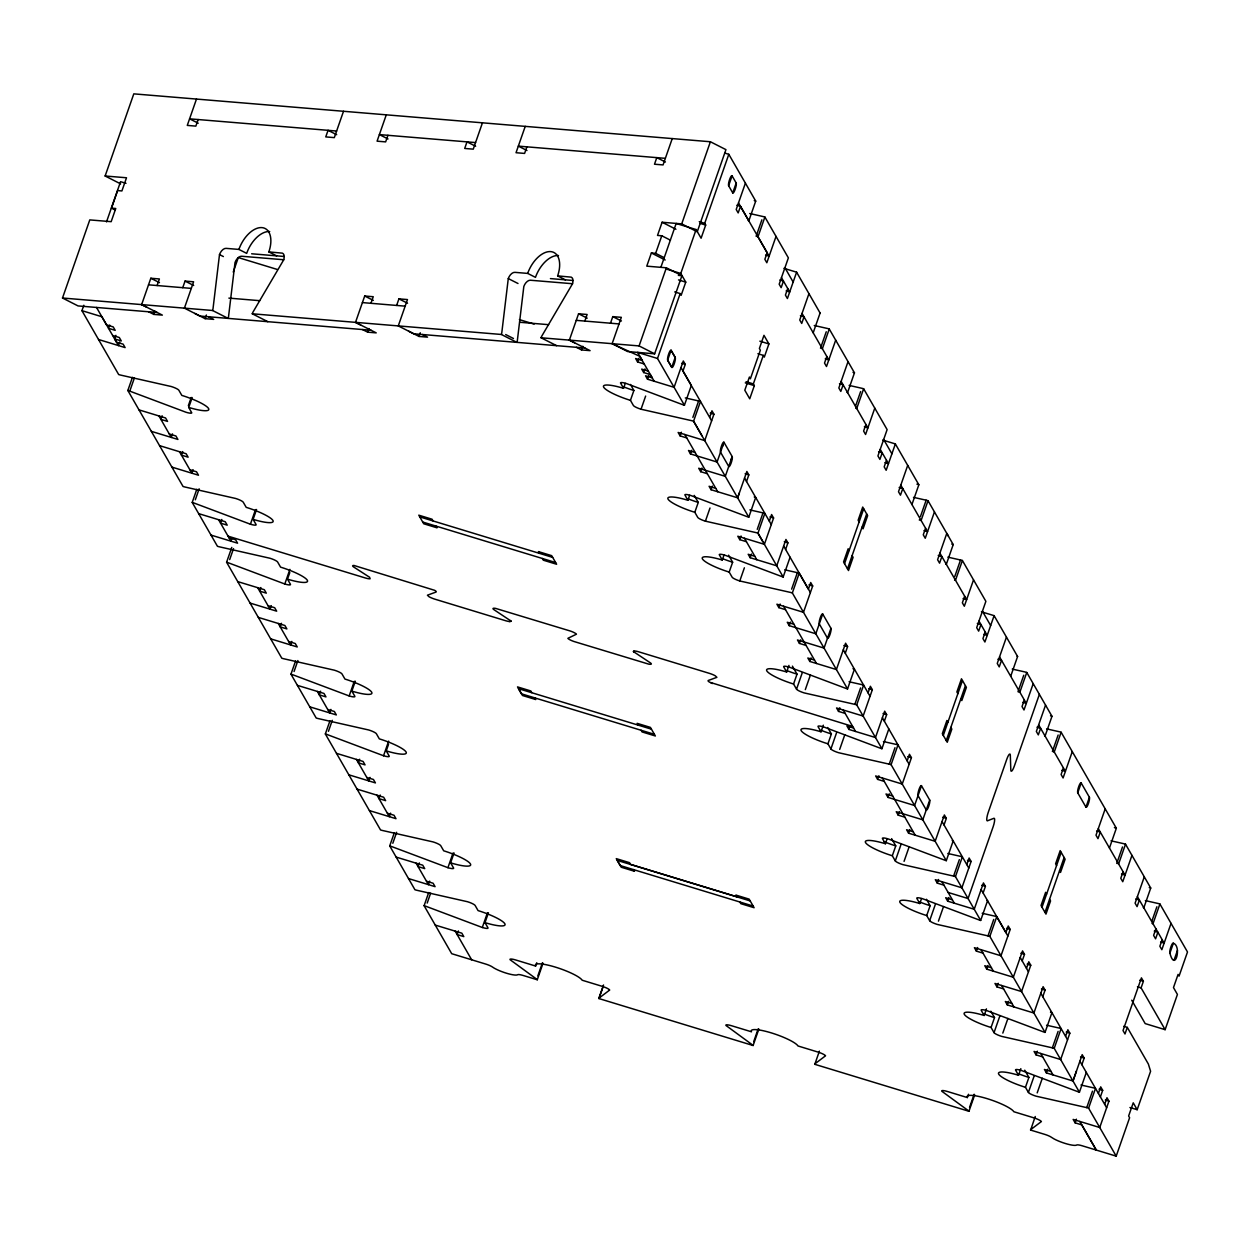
<?xml version="1.0" encoding="UTF-8"?>
<svg xmlns="http://www.w3.org/2000/svg" width="1250" height="1250" viewBox="0 0 1250 1250"><rect width="100%" height="100%" fill="white"/><g stroke="black" fill="none" stroke-linecap="round" stroke-linejoin="round"><path stroke-width="1.5" d="M269.688 231.562A24.859 14.281 -63.1 0 0 246.672 253.375L238.906 249.422L226.078 248.359A7.094 4.078 -63.1 0 0 219.5 254.594L213.031 308.594A7.094 4.078 -63.1 0 1 212.547 310.484L228.094 318.375A7.094 4.078 -63.1 0 0 228.562 316.484L235.031 262.484A7.094 4.078 -63.1 0 1 241.609 256.25L283.797 259.75M558.484 255.547A24.859 14.281 -63.1 0 0 535.469 277.359L527.688 273.406L514.859 272.344A7.094 4.078 -63.1 0 0 508.281 278.578L501.813 332.578A7.094 4.094 -63 0 1 501.344 334.469M852.672 726.453L709.656 682.219A7.094 1.328 19.3 0 1 708.328 680.453L716.906 677.328L715.281 675.812A7.094 1.328 19.3 0 0 709.203 673.297L639 651.906A7.094 1.328 19.3 0 0 634.688 650.984L633.297 651.5L650.219 662.75A7.094 1.328 19.3 0 1 648.719 664.141L573.766 641.438A7.094 1.328 19.3 0 1 567.859 638.344L576.453 634.188A7.094 1.328 19.3 0 0 570.547 631.094L495.594 608.391A7.094 1.328 19.3 0 0 494.094 609.781L511.016 621.031L509.609 621.547A7.094 1.328 19.3 0 1 505.312 620.625L435.094 599.234A7.094 1.328 19.3 0 1 429.016 596.719L427.406 595.203L435.969 592.078A7.094 1.328 19.3 0 0 434.641 590.312L354.047 565.484A7.094 1.328 19.3 0 0 353.766 567.047L369.578 577.25L370.141 578.781A7.094 1.328 19.3 0 1 364.984 577.875L228.047 536.156M148.625 311.781L153.797 314.406L162.359 315.109L157.172 312.484L78.047 305.922L62.5 298.016L89.781 219.906L111.172 221.672L115.766 208.5L111.5 208.141L117.625 190.594L121.906 190.938L126.516 177.766L105.125 176L133.797 93.859L710.391 141.75L725.938 149.641L697.25 231.781L681.719 223.891L662.109 222.25L657.516 235.422L661.781 235.781L670.422 240.172M106.5 221.906L120.562 181.672L126 183.328M192.188 397.547L188.734 407.422A24.859 4.641 19.3 0 0 208.547 408.5A24.859 4.641 19.3 0 0 181.828 395.406L178.859 390.25A7.094 1.328 19.3 0 0 171.234 386.516L120.531 375.062A7.141 1.328 19.3 0 1 118.672 374.547L81.938 310.656L83.828 305.25M109.688 325.031L108.547 328.328L115.188 330.344L113.219 326.906L106.562 324.891L96.531 307.453M196.484 99.062L187.281 125.406L195.844 126.125L198.141 119.531M98.531 339.5L125.109 347.594L123.125 344.156L116.484 342.141L114.625 338.906L115.891 335.328M119.687 342.062L118.469 345.578L101.875 316.734L81.938 310.656M157.172 312.484L141.625 304.594L150.828 278.25L159.391 278.953L157.094 285.547M153.797 314.406L154.953 311.109M256.562 509.484L253.109 519.359A24.859 4.641 19.3 0 0 272.906 520.438A24.859 4.641 19.3 0 0 246.203 507.344L243.234 502.187A7.094 1.328 19.3 0 0 235.594 498.453L184.906 487A7.109 1.328 19.3 0 1 183.047 486.484L127.844 390.484L132.453 377.312M188.734 407.422L191.766 412.859A7.094 1.328 19.3 0 1 186.047 412.266L129.781 391.141L134.391 377.969M182.75 287.672L185.047 281.094L193.609 281.797L184.406 308.141L205.125 318.672L213.688 319.375L208.5 316.75M162.156 415.781L160.906 419.375L167.547 421.406L165.562 417.969L138.984 409.875M205.125 318.672L206.406 315.016M172.5 433.891L171.266 437.406L158.922 415.938M233.234 272.094L238.297 257.578L277.375 269.484M188.344 405.688L191.219 397.453M182.734 451.562L181.469 455.156L188.125 457.172L186.141 453.75L159.562 445.641M193.078 469.672L191.844 473.187L179.5 451.719M289.797 572.578L287.484 579.156A24.859 4.641 19.3 0 0 307.297 580.234A24.859 4.641 19.3 0 0 280.578 567.141L277.609 561.984A7.094 1.328 19.3 0 0 269.984 558.25L219.297 546.797A7.109 1.328 19.3 0 1 217.438 546.281L192.219 502.438L196.812 489.266M195.312 499.797L199.141 488.812M343.516 111.281L334.312 137.625L325.75 136.906L328.062 130.328L336.688 134.703M221.844 519.469L220.562 523.141L227.203 525.156L225.234 521.719L198.656 513.625M232.156 537.656L230.938 541.172L218.594 519.703M355.312 681.219L351.859 691.109A24.859 4.641 19.3 0 0 371.656 692.172A24.859 4.641 19.3 0 0 344.953 679.078L341.984 673.922A7.094 1.328 19.3 0 0 334.359 670.188L283.656 658.734A7.109 1.328 19.3 0 1 281.797 658.219L226.594 562.234L231.781 547.406M229.688 559.578L233.531 548.609M386.281 114.828L377.078 141.172L385.641 141.891L387.938 135.297M192.219 502.438A7.109 1.328 19.3 0 1 194.156 503.078L250.406 524.219L255.531 509.578M260.906 587.516L259.656 591.109L266.297 593.141L264.328 589.703L237.75 581.609M362.484 329.547L367.672 332.172L376.219 332.875L355.5 322.359L364.703 296.016L373.25 296.719L370.953 303.312M271.25 605.641L270.016 609.141L257.672 587.672M367.672 332.172L368.938 328.516M226.594 562.234A7.094 1.328 19.3 0 1 228.547 562.875L284.797 584L289.906 569.375M281.484 623.297L280.219 626.891L286.875 628.922L284.891 625.484L258.312 617.391M396.625 305.438L398.922 298.859L407.469 299.562L398.266 325.906L419 336.438L427.547 337.141L422.375 334.516M291.828 641.406L290.594 644.922L278.25 623.453M482.453 122.812L473.266 149.156L464.703 148.453L467 141.859L475.641 146.25M388.547 744.312L386.25 750.891A24.859 4.641 19.3 0 0 406.047 751.969A24.859 4.641 19.3 0 0 379.328 738.875L376.375 733.719A7.094 1.328 19.3 0 0 368.734 729.984L318.047 718.531A7.094 1.328 19.3 0 1 316.188 718.016L290.969 674.172L295.562 661M294.062 671.531L297.891 660.547M419 336.438L420.266 332.781M320.594 691.203L319.312 694.875L325.953 696.891L323.984 693.453L297.406 685.359M525.234 126.375L516.031 152.719L524.594 153.422L526.891 146.844M330.906 709.391L329.688 712.906L317.344 691.438M454.063 852.953L450.609 862.844A24.859 4.641 19.3 0 0 470.406 863.906A24.859 4.641 19.3 0 0 443.703 850.812L440.734 845.672A7.094 1.328 19.3 0 0 433.109 841.922L382.406 830.469A7.094 1.328 19.3 0 1 380.547 829.969L325.344 733.969L329.953 720.797M328.438 731.328L332.281 720.344M290.969 674.172A7.094 1.328 19.3 0 1 292.906 674.812L349.172 695.953L354.281 681.312M359.656 759.25L358.406 762.844L365.047 764.875L363.078 761.438L336.5 753.344M370 777.375L368.781 780.875L356.438 759.422M325.344 733.969A7.094 1.328 19.3 0 1 327.297 734.609L383.547 755.75L388.656 741.109M380.234 795.031L378.984 798.625L385.625 800.656L383.641 797.219L357.078 789.125M390.578 813.141L389.344 816.656L377 795.188M488.453 912.75L485 922.641A24.859 4.641 19.3 0 0 504.797 923.703A24.859 4.641 19.3 0 0 478.078 910.609L475.125 905.453A7.094 1.328 19.3 0 0 467.484 901.719L416.797 890.266A7.094 1.328 19.3 0 1 414.938 889.75L389.719 845.906L394.328 832.734M392.812 843.266L396.641 832.281M576.359 347.297L581.531 349.938L590.094 350.641L569.359 340.125L578.562 313.781L587.125 314.484L584.828 321.078M581.531 349.938L582.812 346.281M419.344 862.953L418.062 866.609L424.719 868.625L422.734 865.188L396.156 857.094M672.25 138.578L663.062 164.922L654.5 164.219L656.797 157.625L665.438 162.016M610.484 323.203L612.781 316.625L621.344 317.328L612.141 343.672L627.688 351.562L654.641 353.812L681.922 275.688L666.375 267.797L646.766 266.156L651.375 252.984L655.641 253.344L664.281 257.734M429.672 881.125L428.438 884.641L416.094 863.172M543.016 963.297L537.266 979.766L523.25 975.5A7.094 1.328 19.3 0 0 517.641 974.734A14.203 2.656 19.3 0 1 506.422 973.203A14.203 2.656 19.3 0 1 492.578 967.094A7.094 1.328 19.3 0 0 485.656 964.047L451.703 953.703L424.109 905.703L428.703 892.531M427.203 903.062L430.641 893.172M655.641 253.344L661.781 235.781M389.719 845.906A7.094 1.328 19.3 0 1 391.656 846.562L447.922 867.688L453.031 853.047M660.844 267.375L676.172 223.469L696.109 229.547L701.094 238.219L705.688 225.047L704.703 223.328L699.266 221.672M754.234 496.953A7.109 1.328 19.3 0 0 755.688 497.438L748.781 517.188L693.578 421.188A7.109 1.328 19.3 0 0 691.719 420.688L641.031 409.234A7.094 1.328 19.3 0 1 633.406 405.5L630.438 400.344A24.859 4.641 19.3 0 1 603.719 387.25A24.859 4.641 19.3 0 1 623.531 388.312L625.25 383.375M527.688 273.406A24.859 14.281 -63.1 0 1 550.719 251.609A24.859 14.281 -63.1 0 1 557.641 275.891L571.203 277.141A7.094 4.078 -63.1 0 1 572.438 283.906L541.891 335.906A7.109 4.094 -63.1 0 0 541.047 337.766L639.094 345.922L666.375 267.797M681.719 223.891L710.391 141.75M644.25 363.984L637.594 361.953L638.875 358.297M630.438 400.344L633.891 390.469L630.438 384.453M681 367.547L691.312 385.5L684.422 405.25L674.094 387.312L647.516 379.203L645.547 375.781L652.188 377.797L650.328 374.578L643.688 372.547L644.969 368.891M674.734 291.922L680.172 293.578L681.156 295.297L685.766 282.125L680.781 273.453L696.109 229.547M647.516 379.203L648.797 375.547M711.625 420.812L682.969 370.984L685.281 364.406L683.297 360.969L674.094 387.312L657.516 358.469L680.172 293.578M704.703 223.328L728.812 154.297L725.188 153.203M458.406 930.984L457.156 934.578L463.797 936.609L461.828 933.172L435.25 925.078M641.031 409.234L645.641 396.062M728.625 185.734L732.078 175.859L736.188 183.016A5.328 1.109 -73.1 0 1 735.203 189.234A5.328 1.109 -73.1 0 1 732.734 192.891L728.625 185.734A5.328 1.109 -73.1 0 1 729.609 179.5A5.328 1.109 -73.1 0 1 732.078 175.859M732.734 192.891L736.188 183M424.109 905.703A7.109 1.328 19.3 0 1 426.047 906.344L482.297 927.484L487.406 912.844M728.812 154.297L745.406 183.141L736.203 209.484L738.172 212.922L740.484 206.344L736.859 205.234M748.344 220.703A7.141 1.328 19.3 0 0 748.828 220.844L755.719 201.094L745.406 183.141M686.766 437.937L680.125 435.906L681.406 432.25M692.875 417.391L698.625 400.938A7.109 1.328 19.3 0 1 700.484 401.438L693.578 421.188L701.938 435.734M756.125 236.281L761.875 219.828M765.594 255.094L769.125 256.172L757.984 236.797L764.891 217.031A7.109 1.328 19.3 0 0 763.031 216.531L749.719 213.516M722.594 446.234L723.969 442.281A5.328 1.109 -73.1 0 0 721.5 445.937A5.328 1.109 -73.1 0 0 720.516 452.156L728.75 466.469A5.328 1.109 -73.1 0 0 731.219 462.828A5.328 1.109 -73.1 0 0 732.203 456.594L723.969 442.281L717.078 462.031L690.484 453.938L691.766 450.281M709.656 417.375L711.953 410.797L713.922 414.234L704.734 440.578L678.141 432.469L680.125 435.906M764.891 217.031L776.031 236.406L766.828 262.75L764.859 259.328L767.156 252.734L740.484 206.344M790.078 557.234L783.172 576.984L757.953 533.141A7.125 1.328 19.3 0 0 756.094 532.625L705.406 521.172A7.109 1.328 19.3 0 1 697.766 517.438L694.812 512.281A24.859 4.641 19.3 0 1 668.094 499.188A24.859 4.641 19.3 0 1 687.891 500.266L689.625 495.328M707.344 473.719L700.703 471.688L701.969 468.031M537.266 979.766A7.094 1.328 19.3 0 0 536.703 979.187L510.031 959.672A7.094 1.328 19.3 0 1 515.688 959.969L535.625 966.047L536.781 962.75M694.812 512.281L698.266 502.406L694.219 495.391M537.844 975.891L542.453 962.719M746.516 481.5L748.828 474.906L746.844 471.469L737.641 497.813L711.062 489.719L712.344 486.062M705.406 521.172L710 508M763.312 355.375L764.312 357.094L768.906 343.922L763.969 335.328L759.375 348.5L760.359 350.219L750.391 378.766L749.406 377.047L744.797 390.219L749.734 398.797L754.344 385.625L753.359 383.906L763.312 355.375L757.891 353.719M787.734 288.516L785.422 295.094L787.406 298.531L796.609 272.188L783.922 268.328M730.828 460.547L732.203 456.594L725.297 476.344L698.719 468.25L700.703 471.688M808.953 293.656L799.75 320L801.719 323.438L804.016 316.844L800.406 315.75M737.641 497.813L739.375 492.875M852.984 668.688A7.094 1.328 19.3 0 0 854.438 669.172L847.547 688.938L792.344 592.938A7.141 1.328 19.3 0 0 790.484 592.422L739.781 580.969A7.094 1.328 19.3 0 1 732.156 577.234L729.188 572.078A24.859 4.641 19.3 0 1 702.484 558.984A24.859 4.641 19.3 0 1 722.281 560.047L724 555.109M746.438 541.688L739.781 539.672L741.062 536M729.188 572.078L732.641 562.203L728.609 555.188M813.188 332.797L820.094 313.031L796.609 272.188M757.25 529.344L763 512.875A7.125 1.328 19.3 0 1 764.859 513.375L757.953 533.141L762.781 541.531M820.5 348.234L826.25 331.766M739.781 580.969L744.391 567.797M814.25 325.5L827.406 328.469A7.109 1.328 19.3 0 1 829.266 328.984L822.359 348.734A7.109 1.328 19.3 0 0 821.875 348.594M785.609 549.469L787.906 542.891L785.938 539.453L776.734 565.797L750.156 557.703L751.438 554.047M758.859 1029.062L753.109 1045.516L598.938 998.563A7.094 1.328 19.3 0 1 598.938 998.156L603.547 984.984M598.938 998.563L603.297 986.109M769.312 521.141L771.609 514.547L773.594 517.984L764.391 544.328L737.812 536.234L739.781 539.672M826.812 356.484L824.516 363.078L826.5 366.516L835.688 340.172M848.031 361.641L838.844 387.984L840.812 391.406L843.109 384.828L839.484 383.719M829.266 328.984L854.469 372.828L847.578 392.578A7.141 1.328 19.3 0 1 847.094 392.438M785.516 609.672L778.875 607.641L780.125 604.047M791.625 589.125L797.375 572.672A7.141 1.328 19.3 0 1 799.234 573.172L810.375 592.547M855.516 406.187L860.625 391.562M792.344 592.938L799.234 573.172M849.109 385.406L861.781 388.266A7.094 1.328 19.3 0 1 863.641 388.766L856.734 408.531A7.094 1.328 19.3 0 0 855.781 408.25M822.719 614.016A5.328 1.109 -73.1 0 0 820.266 617.672A5.328 1.109 -73.1 0 0 819.281 623.891L827.5 638.203A5.328 1.109 -73.1 0 0 829.969 634.562A5.328 1.109 -73.1 0 0 830.953 628.328L822.719 614.016L815.828 633.781L789.25 625.672L790.5 622.078M865.906 424.469L863.609 431.062L865.578 434.484L874.781 408.141M783.641 546.031L808.406 589.109L810.703 582.531L812.688 585.969L803.484 612.312L776.906 604.203L778.875 607.641M888.828 728.969L881.922 748.719L856.703 704.875A7.109 1.328 19.3 0 0 854.844 704.359L804.156 692.906A7.094 1.328 19.3 0 1 796.531 689.172L793.562 684.016A24.859 4.641 19.3 0 1 766.844 670.922A24.859 4.641 19.3 0 1 786.656 672L788.953 665.406M806.094 645.453L799.453 643.422L800.703 639.828M793.562 684.016L797.016 674.141L792.406 666.125M796.531 689.172L802.281 672.703M845.281 653.234L847.578 646.641L845.594 643.203L836.406 669.547L809.812 661.453L811.078 657.859M844.531 563.719L863.688 508.828M805.312 689.625L810.422 674.984M847.484 568.875L866.656 513.984M886.484 460.25L884.188 466.828L886.156 470.266L895.359 443.922L882.672 440.062M830.953 628.328L824.047 648.094L797.469 639.984L799.453 643.422M907.703 465.391L898.5 491.734L900.469 495.172L902.781 488.578L899.156 487.484M952.219 840.594A7.094 1.328 19.3 0 0 953.188 840.906L946.297 860.672L891.094 764.672A7.109 1.328 19.3 0 0 889.234 764.156L838.547 752.703A7.094 1.328 19.3 0 1 830.906 748.969L827.938 743.812A24.859 4.641 19.3 0 1 801.234 730.719A24.859 4.641 19.3 0 1 821.031 731.797L823.328 725.203M845.187 713.422L838.547 711.406L839.812 707.75M827.938 743.812L831.391 733.938L827.703 727.516M911.938 504.531L918.844 484.766L895.359 443.922M830.906 748.969L836.656 732.5M854.844 704.359L860.594 687.906M920.406 516.672L926.156 500.203A7.109 1.328 19.3 0 1 928.016 500.719L953.219 544.562L946.328 564.328A7.109 1.328 19.3 0 1 945.844 564.172M839.688 749.406L844.797 734.781M856.703 704.875L863.609 685.109A7.109 1.328 19.3 0 0 861.75 684.609L849.078 681.75M928.016 500.719L921.109 520.469A7.109 1.328 19.3 0 0 919.25 519.969M884.359 721.203L886.656 714.625L884.688 711.188L875.484 737.531L848.906 729.438L850.188 725.781M868.062 692.875L870.375 686.281L872.344 689.719L863.141 716.062L836.562 707.969L838.547 711.406M925.578 528.234L923.266 534.812L925.25 538.25L934.453 511.906M753.703 1041.656L758.172 1028.844M884.281 781.406L877.625 779.375L878.891 775.781M889.234 764.156L894.984 747.703M954.781 576.469L960.531 560A7.109 1.328 19.3 0 1 962.391 560.5L985.875 601.344L976.688 627.688L978.656 631.125L980.953 624.547L977.328 623.438M891.094 764.672L897.984 744.906A7.109 1.328 19.3 0 0 896.125 744.406L883.453 741.547M962.391 560.5L955.5 580.266A7.109 1.328 19.3 0 0 954.547 579.984M921.484 785.75A5.328 1.109 -73.1 0 0 919.016 789.406A5.328 1.109 -73.1 0 0 918.031 795.625L926.25 809.938A5.328 1.109 -73.1 0 0 928.719 806.297A5.328 1.109 -73.1 0 0 929.703 800.062L921.484 785.75L914.578 805.516L888 797.406L889.25 793.828M907.156 760.859L909.453 754.266L911.438 757.703L902.234 784.047L875.656 775.953L877.625 779.375M964.656 596.203L962.359 602.797L964.328 606.234L973.531 579.891M987.094 900.547A7.094 1.328 19.3 0 0 987.578 900.703L980.672 920.453L955.453 876.609A7.094 1.328 19.3 0 0 953.594 876.094L902.906 864.641A7.094 1.328 19.3 0 1 895.281 860.906L892.313 855.75A24.859 4.641 19.3 0 1 865.594 842.656A24.859 4.641 19.3 0 1 885.406 843.734L887.125 838.797M904.844 817.188L898.203 815.156L899.453 811.562M974.703 1094.812L968.953 1111.281L814.797 1064.312L819.391 1051.141M892.313 855.75L895.766 845.875L891.609 838.656M895.281 860.906L901.031 844.438M944.031 824.969L946.328 818.375L944.359 814.953L935.156 841.297L908.578 833.188L909.828 829.594M943.266 735.5L962.422 680.625M904.062 861.359L909.172 846.719M946.219 740.656L965.391 685.766M985.234 631.984L982.938 638.578L984.906 642L994.109 615.656L981.422 611.797M929.703 800.062L922.812 819.828L896.234 811.719L898.203 815.156M1006.453 637.125L997.25 663.469L999.234 666.906L1001.531 660.328L997.906 659.219M1050.484 1012.172A7.094 1.328 19.3 0 0 1051.938 1012.641L1045.047 1032.406L989.844 936.406A7.094 1.328 19.3 0 0 987.984 935.891L937.297 924.438A7.094 1.328 19.3 0 1 929.656 920.703L926.703 915.547A24.859 4.641 19.3 0 1 899.984 902.453A24.859 4.641 19.3 0 1 919.781 903.531L921.516 898.594M943.938 885.156L937.297 883.141L938.562 879.484M926.703 915.547L930.141 905.672L926.453 899.266M1010.703 676.266L1017.594 656.5L994.109 615.656M929.656 920.703L935.406 904.234M953.594 876.094L959.344 859.641M1023.75 675.234L1018 691.703A7.094 1.328 19.3 0 1 1018.906 691.938M938.438 921.156L943.547 906.516M955.453 876.609L962.359 856.844A7.094 1.328 19.3 0 0 960.5 856.344L947.828 853.484M1012.234 669.078L1024.906 671.938A7.094 1.328 19.3 0 1 1026.766 672.453L1019.859 692.203A7.094 1.328 19.3 0 0 1019.391 692.062M983.109 892.953L985.422 886.359L983.438 882.922L974.234 909.266L947.656 901.172L948.938 897.516M966.828 864.609L969.125 858.016L971.094 861.453L961.891 887.797L935.312 879.703L937.297 883.141M1024.328 699.969L1022.031 706.547L1024 709.984L1033.203 683.641M1039.375 694.375L1014.312 766.141A7.094 1.469 -73.1 0 1 1010.812 770.016L1010.312 755A7.094 1.469 -73.1 0 0 1006.844 759.094L988.25 812.344A7.094 1.469 -73.1 0 0 987.312 820.859L993.969 818.266A7.094 1.469 -73.1 0 1 993.141 826.766L968.062 898.531L948.141 892.469M1045.547 705.109L1036.344 731.453L1038.312 734.891L1040.625 728.297L1037 727.203M1026.766 672.453L1051.984 716.297L1045.078 736.062A7.109 1.328 19.3 0 1 1044.594 735.906M983.031 953.141L976.375 951.125L977.641 947.531M987.984 935.891L993.734 919.438M1052.391 751.5L1058.141 735.031M989.844 936.406L996.75 916.641A7.094 1.328 19.3 0 0 994.891 916.141L982.203 913.281M1046.609 728.875L1059.281 731.734A7.094 1.328 19.3 0 1 1061.141 732.25L1054.25 752A7.094 1.328 19.3 0 0 1053.297 751.719M1022.203 960.922L1024.5 954.344L1022.531 950.906L1013.328 977.25L986.75 969.156L988 965.562M1063.406 767.938L1061.109 774.531L1063.094 777.969L1072.281 751.625M981.141 889.516L1005.906 932.594L1008.219 926L1010.188 929.438L1000.984 955.781L974.406 947.688L976.375 951.125M1086.328 1072.438L1079.422 1092.203L1054.219 1048.344A7.094 1.328 19.3 0 0 1052.359 1047.844L1001.656 1036.391A7.094 1.328 19.3 0 1 994.031 1032.641L991.062 1027.484A24.859 4.641 19.3 0 1 964.359 1014.391A24.859 4.641 19.3 0 1 984.156 1015.469L986.453 1008.875M1003.594 988.922L996.953 986.891L998.203 983.297M991.062 1027.484L994.516 1017.609L990.828 1011.203M968.953 1111.281A7.094 1.328 19.3 0 0 968.391 1110.703L941.734 1091.188A7.094 1.328 19.3 0 1 947.391 1091.484L967.328 1097.562L968.469 1094.266M994.031 1032.641L999.781 1016.172M1077.734 792.844L1081.188 782.969L1089.406 797.281A5.328 1.109 -73.1 0 1 1088.422 803.5A5.328 1.109 -73.1 0 1 1085.969 807.156L1077.734 792.844A5.328 1.109 -73.1 0 1 1078.719 786.609A5.328 1.109 -73.1 0 1 1081.188 782.969M969.547 1107.406L974.141 1094.234M1042.781 996.703L1045.078 990.109L1043.109 986.688L1033.906 1013.031L1007.328 1004.922L1008.578 1001.328M1042.016 907.234L1061.188 852.359M1002.812 1033.094L1007.922 1018.453M1044.984 912.391L1064.141 857.5M1026.484 968.359L1028.781 961.781L1030.766 965.219L1021.562 991.562L994.984 983.453L996.953 986.891M1085.969 807.156L1089.406 797.281M1105.203 808.859L1096 835.203L1097.984 838.641L1100.281 832.062L1096.656 830.953M1123.672 1026.297L1127.297 1027.391L1148.359 1064.031L1150.594 1071.281L1137.172 1109.703L1133.234 1102.828L1128.625 1116L1129.609 1117.719L1116.203 1156.141L1088.594 1108.141A7.094 1.328 19.3 0 0 1086.734 1107.625L1036.047 1096.172A7.094 1.328 19.3 0 1 1028.406 1092.438L1025.453 1087.281A24.859 4.641 19.3 0 1 998.734 1074.188A24.859 4.641 19.3 0 1 1018.531 1075.266L1020.844 1068.672M1042.688 1056.906L1036.047 1054.875L1037.328 1051.219M1025.453 1087.281L1028.906 1077.406L1024.75 1070.188M1109.453 848L1116.344 828.234L1061.141 732.25M1028.406 1092.438L1034.156 1075.969M1052.359 1047.844L1058.109 1031.375M1116.75 863.438L1122.5 846.969M1037.188 1092.891L1042.312 1078.25M1054.219 1048.344L1061.109 1028.594A7.094 1.328 19.3 0 0 1059.25 1028.078L1046.578 1025.219M1110.984 840.812L1123.656 843.672A7.094 1.328 19.3 0 1 1125.516 844.188L1118.609 863.937A7.094 1.328 19.3 0 0 1118.141 863.797M1081.875 1064.688L1084.172 1058.094L1082.188 1054.656L1073 1081L1046.406 1072.906L1047.688 1069.25M1116.203 1156.141L1082.25 1145.797A7.094 1.328 19.3 0 0 1076.641 1145.031A14.203 2.656 19.3 0 1 1067.391 1144.078A14.203 2.656 19.3 0 1 1053.969 1138.875L1050.391 1136.656A7.094 1.328 19.3 0 0 1044.656 1134.344L1030.641 1130.078L1035.234 1116.5M1065.578 1036.344L1067.875 1029.766L1069.844 1033.188L1060.656 1059.531L1034.062 1051.438L1036.047 1054.875M1123.078 871.703L1120.781 878.281L1122.75 881.719L1131.953 855.375M1073 1081L1076.438 1071.125M1144.297 876.844L1135.094 903.188L1137.078 906.625L1139.375 900.031L1135.75 898.938M1125.516 844.188L1150.734 888.031L1143.828 907.797A7.094 1.328 19.3 0 1 1143.344 907.641M1079.797 1121.438L1096.266 1150.062L1081.781 1124.875L1075.141 1122.859L1076.406 1119.188M1086.734 1107.625L1092.484 1091.172M1151.781 921.406L1156.891 906.766M1088.594 1108.141L1095.5 1088.375A7.094 1.328 19.3 0 0 1093.641 1087.875L1080.969 1085.016M1145.359 900.609L1158.047 903.469A7.109 1.328 19.3 0 1 1159.906 903.984L1153 923.734A7.109 1.328 19.3 0 0 1152.047 923.469M1098.406 1093.453L1100.703 1086.859L1102.688 1090.297L1100.391 1096.875M1155.906 928.797L1153.609 935.391L1155.594 938.828L1157.891 932.234L1154.266 931.125M1127.297 1027.391L1125 1033.984L1123.016 1030.547L1141.422 977.859L1143.391 981.297L1141.094 987.875L1165.125 1029.672L1177.422 994.453L1173.484 987.578L1178.078 974.406L1179.062 976.125L1187.5 951.984L1159.906 903.984M1104.672 1104.328L1106.969 1097.734L1108.938 1101.172L1099.734 1127.516L1073.156 1119.422L1075.141 1122.859M1162.172 939.672L1159.859 946.266L1161.844 949.703L1171.047 923.359M1169.906 953.125L1173.359 943.25C1181.969 945.891 1175.062 972.969 1169.906 953.125A5.328 1.109 -73.1 0 1 1170.891 946.906A5.328 1.109 -73.1 0 1 1173.359 943.25M1174.016 960.281L1177.469 950.406M598.938 998.156L609.703 990.031A7.094 1.328 19.3 0 0 602.078 986.297L582.141 980.219A24.859 4.641 19.3 0 0 555.422 967.125A24.859 4.641 19.3 0 0 535.625 966.047M633.828 651L633.656 651.969M509.609 621.547L510.938 621.359L510.641 620.562M336.609 131.031L189.594 118.828L198.219 123.203M475.562 142.578L379.391 134.594L388.016 138.969M665.359 158.344L518.328 146.125L526.969 150.516M678.359 275.391L681.922 275.688M251.656 253.781L283.891 256.453M550.438 278.594L572.891 280.469M572.578 283.734L530.406 280.234A7.094 4.078 -63.1 0 0 523.828 286.469L517.359 340.469A7.109 4.078 -63.1 0 1 516.875 342.359L501.344 334.469L252.266 313.781A7.094 4.078 -63.1 0 1 253.094 311.906L283.656 259.922A7.094 4.078 -63.1 0 0 282.422 253.156L268.844 251.906A24.859 14.281 -63.1 0 0 261.922 227.609A24.859 14.281 -63.1 0 0 238.906 249.422M148.531 284.828L191.312 288.391M362.406 302.594L405.172 306.156M576.266 320.359L619.047 323.922M228.875 298.109L259.672 300.672M519.734 322.266L548.609 324.672M62.5 298.016L212.547 310.484M371.031 330.25L199.938 316.047L194.766 313.406M584.906 348.016L413.812 333.797L408.625 331.172M685.312 397.922L698.625 400.938M913.484 497.344L926.156 500.203M749.859 509.906L763 512.875M947.859 557.141L960.531 560M784.703 569.797L797.375 572.672M700.25 223.391L705.688 225.047M779.828 279.969L783.453 281.078L781.156 287.656L779.172 284.219L788.375 257.875L776.031 236.406M786.156 290.875L789.703 291.953L781.469 277.641M666.281 269.031L680.781 273.453M678.516 279.922L685.766 282.125M825.25 358.844L828.797 359.922L802.047 313.422M759.844 341.156L768.906 343.922M746.109 381.703L753.359 383.906M681.656 363.297L685.281 364.406M745.281 382.875L754.344 385.625M657.516 358.469L637.578 352.391L654.172 381.234M519.391 319.609L534.156 324.109M864.344 426.828L867.891 427.906L841.141 381.391M648.359 371.141L641.719 369.109L643.688 372.547M878.578 451.703L882.203 452.812L879.906 459.391L877.922 455.953L887.125 429.609L863.641 388.766M884.906 462.609L888.453 463.688L880.234 449.375M710.234 413.109L713.922 414.234M695.156 452.531L688.516 450.5L690.484 453.938M745.125 473.781L748.828 474.906M924 530.578L927.547 531.656L900.797 485.156M938.234 555.453L941.859 556.562L939.563 563.156L937.594 559.719L946.797 533.375L948.406 536.172M715.734 488.312L709.094 486.281L711.062 489.719M769.969 516.875L773.594 517.984M112.656 335.484L119.297 337.5L121.281 340.938L114.625 338.906M784.281 541.781L787.906 542.891M963.094 598.562L966.641 599.641L939.891 553.125M754.828 556.281L748.188 554.266L750.156 557.703M983.672 634.344L987.203 635.422L978.984 621.109M808.984 584.844L812.688 585.969M169.297 433.969L175.938 436L177.906 439.438L151.328 431.344M793.922 624.266L787.266 622.25L789.25 625.672M843.875 645.516L847.578 646.641M419.766 516.891L552.656 557.375M1022.75 702.312L1026.297 703.391L999.547 656.891M422.719 522.047L555.625 562.531M189.859 469.75L196.516 471.781L198.484 475.219L171.906 467.109M814.484 660.047L807.844 658.016L809.812 661.453M868.719 688.625L872.344 689.719M883.047 713.516L886.656 714.625M1061.844 770.297L1065.391 771.375L1038.641 724.859M228.953 537.734L235.594 539.75L237.578 543.188L211 535.094M853.578 728.031L846.938 726L848.906 729.438M907.75 756.578L911.438 757.703M268.047 605.703L274.688 607.734L276.672 611.172L250.094 603.078M892.672 796L886.016 793.984L888 797.406M942.641 817.25L946.328 818.375M651.391 729.156L518.5 688.672L521.469 693.828L654.359 734.312M1121.5 874.062L1125.047 875.141L1098.312 828.625M288.625 641.484L295.266 643.516L297.234 646.953L270.656 638.844M913.234 831.781L906.594 829.75L908.578 833.188M967.469 860.359L971.094 861.453M981.797 885.25L985.422 886.359M1160.594 942.031L1164.141 943.109L1137.391 896.594M327.703 709.469L334.359 711.484L336.328 714.922L309.75 706.828M952.328 899.766L945.688 897.734L947.656 901.172M1006.563 928.328L1010.188 929.438M1139.781 980.188L1143.391 981.297M1137.469 986.781L1141.094 987.875M1020.875 953.234L1024.5 954.344M1027.141 964.109L1030.766 965.219M366.797 777.453L373.438 779.469L375.422 782.906L348.844 774.812M991.422 967.734L984.781 965.719L986.75 969.156M1041.453 989.016L1045.078 990.109M750.156 900.906L617.25 860.406L620.219 865.562L753.109 906.047M1165.125 1029.672L1145.188 1023.594L1131.734 1000.203M387.375 813.219L394.016 815.25L395.984 818.688L369.422 810.594M1012 1003.516L1005.344 1001.5L1007.328 1004.922M1066.219 1032.094L1069.844 1033.188M1080.547 1056.984L1084.172 1058.094M426.453 881.203L433.109 883.234L435.078 886.656L408.5 878.562M1051.078 1071.5L1044.438 1069.469L1046.406 1072.906M1099.062 1089.188L1102.688 1090.297M1129.922 1107.5L1137.172 1109.703M1105.312 1100.062L1108.938 1101.172M710.891 682.859L712.406 683.547M612.141 343.672L639.844 356.328L642.266 360.547L635.625 358.531L637.594 361.953M662.109 222.25L675.922 229.266M651.375 252.984L665.188 260M557.625 275.891L565.406 279.844M612.781 316.625L621.422 321M578.562 313.781L587.203 318.156M508.281 278.578L518 283.5M639.094 345.922L654.641 353.812M569.359 340.125L574.547 342.75M541.047 337.766L556.594 345.656M505.703 334.547L513.469 338.5M398.922 298.859L407.547 303.234M364.703 296.016L373.328 300.406M268.844 251.906L276.609 255.859M105.125 176L120.656 183.891M355.5 322.359L360.672 324.984M219.5 254.594L223.375 256.562M111.5 208.141L114.953 209.906M252.266 313.781L267.797 321.672M185.047 281.094L193.688 285.484M150.828 278.25L159.469 282.641M141.625 304.594L146.812 307.219M738.5 202.906L748.828 220.844M996.75 916.641L1007.891 936.016M784.922 267.75L793.156 282.062M883.672 439.5L891.906 453.812M982.438 611.234L990.656 625.547M859.109 521.953L858.125 520.234L862.719 507.062L867.656 515.656L863.062 528.828L862.078 527.109M957.859 693.688L956.875 691.969L961.469 678.797L966.406 687.391L961.812 700.562L960.828 698.844M1056.578 865.531L1055.594 863.812L1060.188 850.641L1065.125 859.219L1060.531 872.391L1059.547 870.672M849.141 550.5L848.156 548.781L843.562 561.953L848.5 570.531L853.094 557.359L852.109 555.641M947.891 722.234L946.906 720.516L942.313 733.688L947.25 742.266L951.844 729.094L950.859 727.391M1046.609 894.063L1045.625 892.344L1041.031 905.516L1045.969 914.109L1050.562 900.938L1049.578 899.219M744.547 478.062L771.297 524.578M843.297 649.797L870.047 696.312M882.391 717.781L909.141 764.281M942.047 821.531L968.797 868.047M1020.234 957.484L1028.453 971.797M1040.797 993.266L1067.547 1039.781M1079.891 1061.25L1106.641 1107.766M684.797 434.5L717.719 491.75M744.453 538.25L756.797 559.719M783.547 606.234L816.469 663.484M843.203 709.984L855.547 731.453M882.297 777.969L915.219 835.219M941.969 881.734L954.312 903.188M981.047 949.703L993.391 971.172M1001.625 985.484L1013.969 1006.953M1040.719 1053.469L1053.062 1074.938M786.656 672L783.688 666.844A7.094 1.328 19.3 0 1 789.344 667.156L845.594 688.281A7.094 1.328 19.3 0 0 847.547 688.938M821.031 731.797L818.062 726.641A7.094 1.328 19.3 0 1 823.734 726.953L879.984 748.078A7.109 1.328 19.3 0 0 881.922 748.719M885.406 843.734L882.438 838.578A7.094 1.328 19.3 0 1 888.094 838.891L944.344 860.016A7.094 1.328 19.3 0 0 946.297 860.672M919.781 903.531L916.828 898.375A7.094 1.328 19.3 0 1 922.484 898.688L978.734 919.812A7.094 1.328 19.3 0 0 980.672 920.453M984.156 1015.469L981.188 1010.312A7.094 1.328 19.3 0 1 986.844 1010.625L1043.109 1031.75A7.094 1.328 19.3 0 0 1045.047 1032.406M1018.531 1075.266L1015.578 1070.109A7.094 1.328 19.3 0 1 1021.234 1070.422L1077.484 1091.547A7.094 1.328 19.3 0 0 1079.422 1092.203M539.375 553.328L538.391 551.609L551.672 555.656L556.609 564.25L543.328 560.203L542.328 558.484M638.125 725.062L637.141 723.344L650.422 727.391L655.359 735.984L642.078 731.938L641.094 730.219M739.844 901.953L740.828 903.672L754.109 907.719L749.172 899.141L735.891 895.078L736.875 896.797L630.562 864.406L629.578 862.688L616.281 858.641L621.219 867.234L634.516 871.281L633.516 869.562M433.047 520.938L432.062 519.219L418.781 515.172L423.719 523.766L437 527.812L436.016 526.094M531.812 692.672L530.812 690.953L517.531 686.906L522.469 695.5L535.75 699.547L534.766 697.828M253.109 519.359L256.078 524.516A7.094 1.328 19.3 0 1 250.406 524.219M287.484 579.156L290.453 584.312A7.094 1.328 19.3 0 1 284.797 584M351.859 691.109L354.828 696.25A7.094 1.328 19.3 0 1 349.172 695.953M386.25 750.891L389.203 756.047A7.094 1.328 19.3 0 1 383.547 755.75M450.609 862.844L453.578 867.984A7.094 1.328 19.3 0 1 447.922 867.688M485 922.641L487.953 927.781A7.094 1.328 19.3 0 1 482.297 927.484M455.188 931.156L471.641 959.766M722.281 560.047L719.25 554.625A7.094 1.328 19.3 0 1 724.969 555.203L781.234 576.344A7.141 1.328 19.3 0 0 783.172 576.984M687.891 500.266L684.859 494.828A7.094 1.328 19.3 0 1 690.594 495.422L746.844 516.547A7.109 1.328 19.3 0 0 748.781 517.188M623.531 388.312L620.5 382.891A7.109 1.328 19.3 0 1 626.219 383.469L682.469 404.594A7.141 1.328 19.3 0 0 684.422 405.25M755.719 201.094A7.141 1.328 19.3 0 1 754.266 200.609M757.031 236.516A7.109 1.328 19.3 0 1 757.984 236.797M820.094 313.031A7.141 1.328 19.3 0 1 819.609 312.891M854.469 372.828A7.141 1.328 19.3 0 1 853.016 372.344M918.844 484.766A7.094 1.328 19.3 0 1 918.359 484.625M917.875 484.453A7.094 1.328 19.3 0 1 916.906 484.125M953.219 544.562A7.109 1.328 19.3 0 1 951.766 544.078M1051.984 716.297A7.109 1.328 19.3 0 1 1050.516 715.828M1017.594 656.5A7.109 1.328 19.3 0 1 1017.109 656.359M1150.734 888.031A7.094 1.328 19.3 0 1 1149.266 887.562M1116.344 828.234A7.109 1.328 19.3 0 1 1114.406 827.594M797.016 674.141A24.859 4.641 19.3 0 1 786.75 670.547M127.844 390.484A7.141 1.328 19.3 0 1 129.781 391.141M633.891 390.469A24.859 4.641 19.3 0 1 623.625 386.859M698.266 502.406A24.859 4.641 19.3 0 1 688 498.797M732.641 562.203A24.859 4.641 19.3 0 1 722.391 558.594M895.766 845.875A24.859 4.641 19.3 0 1 884.281 841.781M930.141 905.672A24.859 4.641 19.3 0 1 919.891 902.063M831.391 733.938A24.859 4.641 19.3 0 1 821.141 730.328M994.516 1017.609A24.859 4.641 19.3 0 1 984.266 1014.016M1028.906 1077.406A24.859 4.641 19.3 0 1 1018.641 1073.812M753.109 1045.516A7.094 1.328 19.3 0 0 752.547 1044.953L725.891 1025.422A7.094 1.328 19.3 0 1 731.547 1025.734L751.484 1031.797A24.859 4.641 19.3 0 1 771.281 1032.875A24.859 4.641 19.3 0 1 797.984 1045.969L817.922 1052.047A7.094 1.328 19.3 0 1 825.562 1055.797L814.797 1063.906A7.094 1.328 19.3 0 0 814.797 1064.312M1030.641 1130.078A7.094 1.328 19.3 0 1 1030.641 1129.672L1041.406 1121.547A7.094 1.328 19.3 0 0 1033.781 1117.812L1013.844 1111.734A24.859 4.641 19.3 0 0 987.125 1098.641A24.859 4.641 19.3 0 0 967.328 1097.562M671.078 350.297L667.625 360.172L671.75 367.328L675.188 357.453L671.078 350.297A5.328 1.109 -73.1 0 0 668.656 354.031A5.328 1.109 -73.1 0 0 667.672 360.25L671.797 367.406A5.328 1.109 -73.1 0 0 674.25 363.766A5.328 1.109 -73.1 0 0 675.234 357.531L671.125 350.375"/></g></svg>
